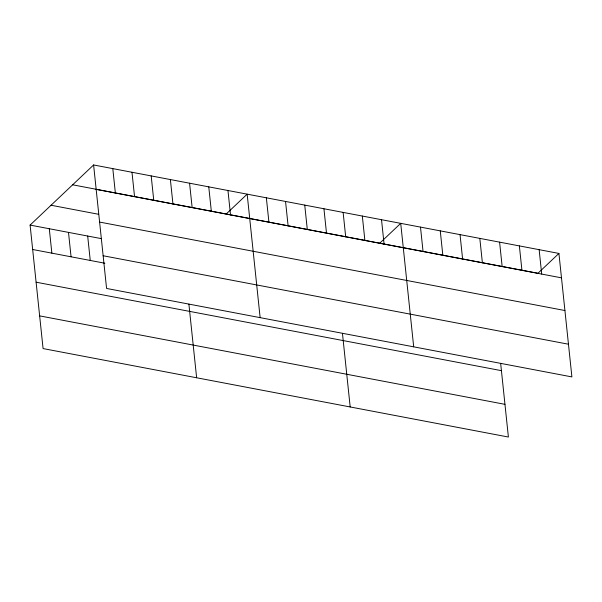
<?xml version="1.0" encoding="UTF-8"?>
<svg xmlns="http://www.w3.org/2000/svg" width="602" height="602" viewBox="0 0 602 602"><rect width="100%" height="100%" fill="white"/><g stroke="black" fill="none" stroke-linecap="round" stroke-linejoin="round"><path stroke-width="0.9" d="M500.661 363.397L508.397 437.037L43.081 348.573L30.1 225.088L93.603 164.963L558.919 253.427L571.9 376.912L106.577 288.448L93.603 164.963M226.202 213.996L247.159 194.16L260.139 317.638M379.757 243.193L400.714 223.35L413.694 346.835M558.919 253.427L537.962 273.27L72.646 184.806M96.169 189.374L561.485 277.846M51.057 205.244L98.585 214.282M99.601 222.07L564.924 310.534M30.1 225.088L101.392 238.64M103.145 255.752L568.461 344.216M32.666 249.499L104.876 263.232M36.105 282.195L501.421 370.659M39.642 315.877L504.965 404.341M539.144 249.672L541.71 274.083M519.368 245.909L521.934 270.321M499.592 242.147L502.158 266.566M479.817 238.392L482.383 262.803M460.041 234.629L462.607 259.041M440.265 230.875L442.831 255.286M420.489 227.112L423.055 251.523M381.517 219.7L384.084 244.119M362.321 216.05L364.887 240.469M343.132 212.401L345.698 236.819M342.448 333.32L350.191 406.96M323.936 208.751L326.502 233.17M304.74 205.101L307.306 229.52M285.544 201.459L288.11 225.87M266.355 197.81L268.921 222.221M227.962 190.51L230.528 214.922M208.766 186.861L211.332 211.272M189.577 183.211L192.143 207.622M188.893 304.123L196.636 377.763M170.381 179.562L172.947 203.973M151.185 175.912L153.751 200.323M131.988 172.262L134.555 196.673M112.8 168.613L115.366 193.024M87.681 236.037L90.247 260.448M68.493 232.387L71.059 256.798M49.296 228.737L51.862 253.149"/></g></svg>
